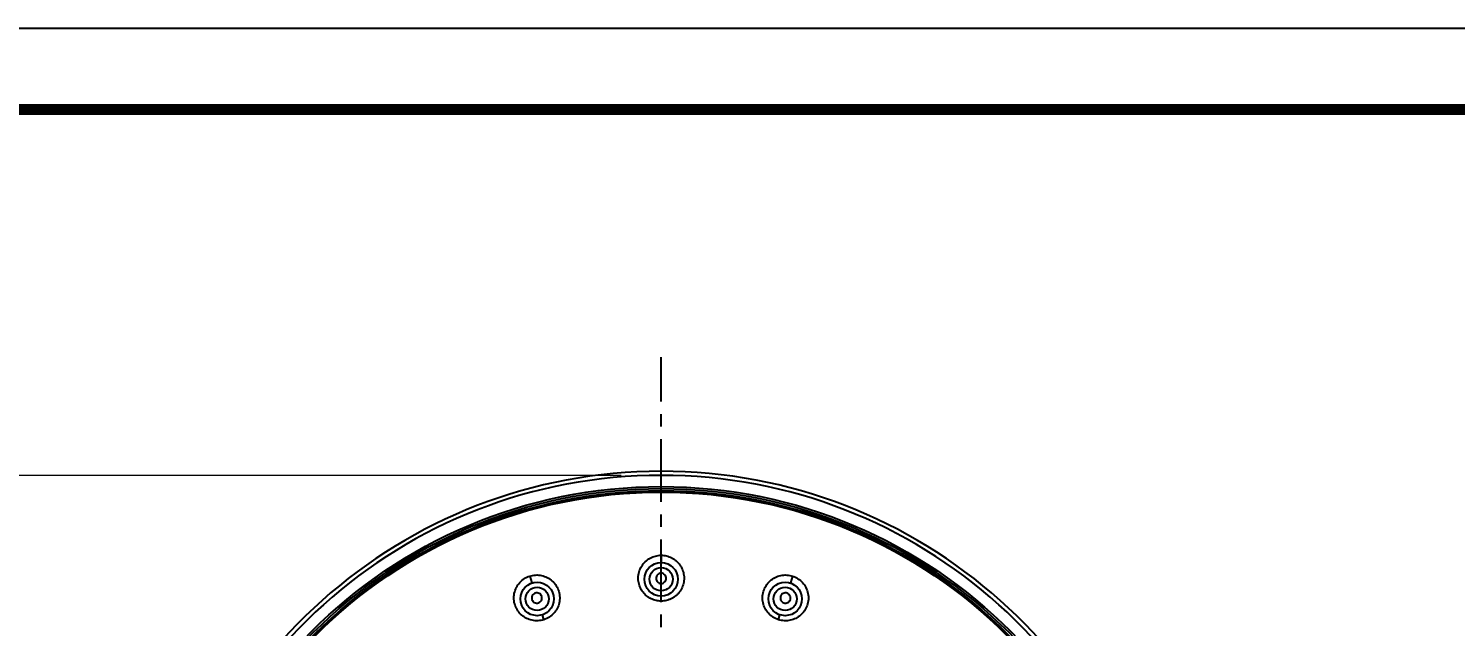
# Model space of a CAD drawing. Extents: x 0 to 1239, y 0 to 509.
# Drawn here: x 77.6 to 219.9, y 287.6 to 347.3 of the extents above; entities that cross this region are included whole.
import ezdxf

# ---------------------------------------------------------------- set-up
doc = ezdxf.new("R2010")
doc.units = 0
doc.header["$LTSCALE"] = 10
doc.header["$MEASUREMENT"] = 0
doc.header["$PDMODE"] = 3
doc.header["$PDSIZE"] = -10
doc.linetypes.add('CENTER', pattern=[2, 1.25, -0.25, 0.25, -0.25])
doc.layers.get('0').update_dxf_attribs({"linetype": 'CONTINUOUS'})
doc.layers.get('DEFPOINTS').update_dxf_attribs({"linetype": 'CONTINUOUS'})
doc.layers.add('CAXA3', color=7, linetype='CONTINUOUS', lineweight=25)
doc.styles.add('Daelim Dimension', font='')
doc.styles.get('Daelim Dimension').set_extended_font_data('NanumGothic')
doc.dimstyles.new('DEFAULT', dxfattribs={"dimscale": 2, "dimtxt": 2, "dimasz": 2, "dimexe": 0, "dimexo": 2, "dimgap": 1, "dimtad": 1, "dimdec": 1, "dimzin": 9, "dimdsep": 46, "dimtxsty": 'Daelim Dimension', "dimcen": 0.5, "dimclrd": 252, "dimclre": 252, "dimclrt": 3, "dimadec": 1, "dimazin": 0, "dimtfac": 1, "dimtdec": 1, "dimtix": 1, "dimtmove": 0, "dimatfit": 3, "dimfxl": 1, "dimtolj": 1, "dimtzin": 1, "dimlwd": 9, "dimlwe": 9, "dimarcsym": 0})

# ---------------------------------------------------------------- blocks, each defined once
blk = doc.blocks.new('*D3')
at = {"color": 5, "linetype": 'ByBlock', "lineweight": 9, "ltscale": 0.5, "transparency": 16777216}
for p, q in [((136.7, 302.71), (54.38, 302.71)), ((54.38, 298.71), (54.38, 207.08)), ((147.32, 203.08), (54.38, 203.08))]:
    blk.add_line(p, q, dxfattribs=at)
at = {"color": 5, "ltscale": 0.5, "transparency": 16777216}
for points in [[(53.71, 298.71), (55.05, 298.71), (54.38, 302.71)], [(53.71, 207.08), (55.05, 207.08), (54.38, 203.08)]]:
    blk.add_solid(points, dxfattribs=at)
at = {"layer": 'DEFPOINTS', "color": 0, "ltscale": 0.5, "transparency": 16777216}
for p in [(140.7, 302.71), (54.38, 203.08), (151.32, 203.08)]:
    blk.add_point(p, dxfattribs=at)
at = {"color": 7, "ltscale": 0.5, "transparency": 16777216, "insert": (47.59, 252.9), "char_height": 6, "attachment_point": 5, "rotation": 90, "style": 'Daelim Dimension'}
blk.add_mtext('\\A1;{\\H1.25x;\\C256;Ø}100', dxfattribs=at)

msp = doc.modelspace()

# ---------------------------------------------------------------- linework, layer by layer
at = {"color": 1, "linetype": 'CENTER', "ltscale": 0.5}
msp.add_line((140.7, 60.07), (140.7, 314.5), dxfattribs=at)
at = {"ltscale": 0.5}
msp.add_lwpolyline([(0, 0), (473.93, 0), (473.93, 347.26), (0, 347.26)], close=True, dxfattribs=at)
at = {"color": 5, "linetype": 'ByBlock', "lineweight": 200, "const_width": 1.09}
msp.add_lwpolyline([(7.62, 14.87), (466.26, 14.87), (466.26, 339.19), (7.62, 339.19)], close=True, dxfattribs=at)
at = {"layer": 'CAXA3', "color": 7, "linetype": 'Continuous', "lineweight": 25}
for p, q in [((140.7, 294.74), (140.7, 294.02)), ((127.6, 292.66), (127.82, 291.98)), ((153.8, 292.66), (153.58, 291.98)), ((140.7, 290.17), (140.7, 290.68)), ((129.01, 288.32), (128.86, 288.8)), ((152.39, 288.32), (152.54, 288.8))]:
    msp.add_line(p, q, dxfattribs=at)
for centre, radius in [((140.7, 252.35), 49.24), ((140.7, 252.35), 49.04), ((140.7, 252.35), 48.84), ((140.7, 252.35), 48.69), ((140.7, 292.35), 1.67), ((140.7, 292.35), 1.16), ((128.34, 290.39), 1.67), ((128.34, 290.39), 1.16), ((153.06, 290.39), 1.67), ((153.06, 290.39), 1.16)]:
    msp.add_circle(centre, radius, dxfattribs=at)
for radius, start, end in [(50.77, 283.066, 256.934), (50.36, 282.2813, 257.7187)]:
    msp.add_arc((140.7, 252.35), radius, start, end, dxfattribs=at)
for points, knots in [([(140.7, 290.17), (140.53, 290.17), (140.18, 290.21), (139.68, 290.39), (139.24, 290.67), (138.88, 291.04), (138.61, 291.49), (138.47, 291.9), (138.42, 292.25), (138.41, 292.52), (138.44, 292.81), (138.52, 293.19), (138.72, 293.65), (139.1, 294.12), (139.58, 294.47), (140.12, 294.69), (140.51, 294.74), (140.7, 294.74)], [0, 0, 0, 0, 0.514425, 1.042522, 1.567913, 2.085923, 2.593724, 3.110091, 3.376852, 3.651659, 3.939967, 4.235246, 4.833749, 5.431341, 6.021248, 6.604083, 7.175829, 7.175829, 7.175829, 7.175829]), ([(140.7, 294.74), (140.88, 294.74), (141.15, 294.71), (141.5, 294.6), (141.75, 294.49), (141.99, 294.35), (142.28, 294.12), (142.52, 293.85), (142.72, 293.54), (142.83, 293.29), (142.92, 293.03), (142.97, 292.76), (142.99, 292.48), (142.98, 292.2), (142.93, 291.92), (142.85, 291.65), (142.73, 291.4), (142.59, 291.16), (142.42, 290.94), (142.22, 290.74), (142, 290.57), (141.77, 290.43), (141.51, 290.31), (141.24, 290.23), (140.97, 290.18), (140.79, 290.17), (140.7, 290.17)], [0, 0, 0, 0, 0.538504, 0.815575, 1.09377, 1.369037, 1.642923, 2.186185, 2.457147, 2.729154, 3.004903, 3.282205, 3.559251, 3.837973, 4.121364, 4.404871, 4.683912, 4.961224, 5.237823, 5.514008, 5.790055, 6.067266, 6.349202, 6.630179, 6.903968, 7.175861, 7.175861, 7.175861, 7.175861]), ([(129.01, 288.32), (128.82, 288.26), (128.43, 288.18), (127.83, 288.23), (127.27, 288.43), (126.79, 288.75), (126.39, 289.2), (126.12, 289.74), (126, 290.34), (126.04, 290.95), (126.24, 291.53), (126.59, 292.04), (127.05, 292.43), (127.41, 292.6), (127.6, 292.66)], [0, 0, 0, 0, 0.602374, 1.192776, 1.776531, 2.358893, 2.944329, 3.540764, 4.149449, 4.764933, 5.376611, 5.982662, 6.58294, 7.175636, 7.175636, 7.175636, 7.175636]), ([(127.6, 292.66), (127.79, 292.73), (128.19, 292.8), (128.79, 292.75), (129.37, 292.54), (129.87, 292.19), (130.27, 291.71), (130.52, 291.16), (130.62, 290.56), (130.56, 289.97), (130.36, 289.43), (130.02, 288.94), (129.57, 288.56), (129.2, 288.38), (129.01, 288.32)], [0, 0, 0, 0, 0.59647, 1.19893, 1.806558, 2.419353, 3.034851, 3.642745, 4.238826, 4.822855, 5.400399, 5.976473, 6.56914, 7.175635, 7.175635, 7.175635, 7.175635]), ([(140.7, 292.95), (140.63, 292.95), (140.5, 292.93), (140.33, 292.81), (140.22, 292.64), (140.18, 292.44), (140.22, 292.24), (140.33, 292.07), (140.5, 291.96), (140.63, 291.93), (140.7, 291.93)], [0, 0, 0, 0, 0.199538, 0.399348, 0.599547, 0.800024, 1.000501, 1.200703, 1.400517, 1.600055, 1.600055, 1.600055, 1.600055]), ([(140.7, 291.93), (140.77, 291.93), (140.9, 291.96), (141.07, 292.07), (141.18, 292.24), (141.22, 292.44), (141.18, 292.64), (141.07, 292.81), (140.9, 292.93), (140.77, 292.95), (140.7, 292.95)], [0, 0, 0, 0, 0.199534, 0.399344, 0.599545, 0.800023, 1.000503, 1.200706, 1.400519, 1.600055, 1.600055, 1.600055, 1.600055]), ([(152.39, 288.32), (152.2, 288.38), (151.83, 288.55), (151.38, 288.94), (151.04, 289.43), (150.84, 289.98), (150.78, 290.57), (150.88, 291.16), (151.14, 291.72), (151.53, 292.2), (152.04, 292.55), (152.61, 292.75), (153.22, 292.8), (153.61, 292.72), (153.8, 292.66)], [0, 0, 0, 0, 0.602374, 1.192776, 1.776531, 2.358893, 2.944329, 3.540764, 4.149449, 4.764933, 5.376611, 5.982662, 6.58294, 7.175636, 7.175636, 7.175636, 7.175636]), ([(153.8, 292.66), (153.99, 292.6), (154.35, 292.43), (154.81, 292.03), (155.16, 291.53), (155.36, 290.94), (155.4, 290.33), (155.27, 289.73), (155, 289.19), (154.61, 288.75), (154.12, 288.43), (153.57, 288.23), (152.98, 288.18), (152.58, 288.26), (152.39, 288.32)], [0, 0, 0, 0, 0.59647, 1.19893, 1.806558, 2.419353, 3.034851, 3.642745, 4.238826, 4.822855, 5.400399, 5.976473, 6.56914, 7.175635, 7.175635, 7.175635, 7.175635]), ([(128.15, 290.96), (128.09, 290.94), (127.97, 290.88), (127.84, 290.72), (127.79, 290.52), (127.81, 290.32), (127.91, 290.14), (128.07, 290.01), (128.27, 289.96), (128.4, 289.97), (128.47, 289.99)], [0, 0, 0, 0, 0.199538, 0.399348, 0.599547, 0.800024, 1.000501, 1.200703, 1.400517, 1.600055, 1.600055, 1.600055, 1.600055]), ([(128.47, 289.99), (128.53, 290.01), (128.65, 290.08), (128.78, 290.24), (128.83, 290.44), (128.81, 290.64), (128.71, 290.82), (128.55, 290.95), (128.35, 291), (128.22, 290.98), (128.15, 290.96)], [0, 0, 0, 0, 0.199534, 0.399344, 0.599545, 0.800023, 1.000503, 1.200706, 1.400519, 1.600055, 1.600055, 1.600055, 1.600055]), ([(153.25, 290.96), (153.18, 290.98), (153.05, 291), (152.85, 290.95), (152.69, 290.82), (152.59, 290.64), (152.57, 290.44), (152.62, 290.24), (152.75, 290.08), (152.87, 290.01), (152.93, 289.99)], [0, 0, 0, 0, 0.199538, 0.399348, 0.599547, 0.800024, 1.000501, 1.200703, 1.400517, 1.600055, 1.600055, 1.600055, 1.600055]), ([(152.93, 289.99), (152.99, 289.97), (153.13, 289.96), (153.33, 290.01), (153.49, 290.14), (153.59, 290.32), (153.61, 290.52), (153.55, 290.72), (153.43, 290.88), (153.31, 290.94), (153.25, 290.96)], [0, 0, 0, 0, 0.199534, 0.399344, 0.599545, 0.800023, 1.000503, 1.200706, 1.400519, 1.600055, 1.600055, 1.600055, 1.600055])]:
    msp.add_open_spline(points, degree=3, knots=knots, dxfattribs=at)

# ---------------------------------------------------------------- dimensions: what is measured, and where the dimension line sits
at = {"ltscale": 0.5}
dim = msp.add_linear_dim(base=(54.38, 203.08), p1=(140.7, 302.71), p2=(151.32, 203.08), angle=90, text='{\\H1.25x;\\C256;Ø}<>', dimstyle='DEFAULT', override={"dimtxt": 3, "dimdec": 0, "dimclrd": 5, "dimclre": 5, "dimclrt": 7, "dimfxl": 1.25, "dimarcsym": 1}, dxfattribs=at)
dim.commit()
dim.dimension.update_dxf_attribs({"geometry": '*D3', "text_midpoint": (47.59, 252.9)})

doc.saveas('drawing.dxf')
